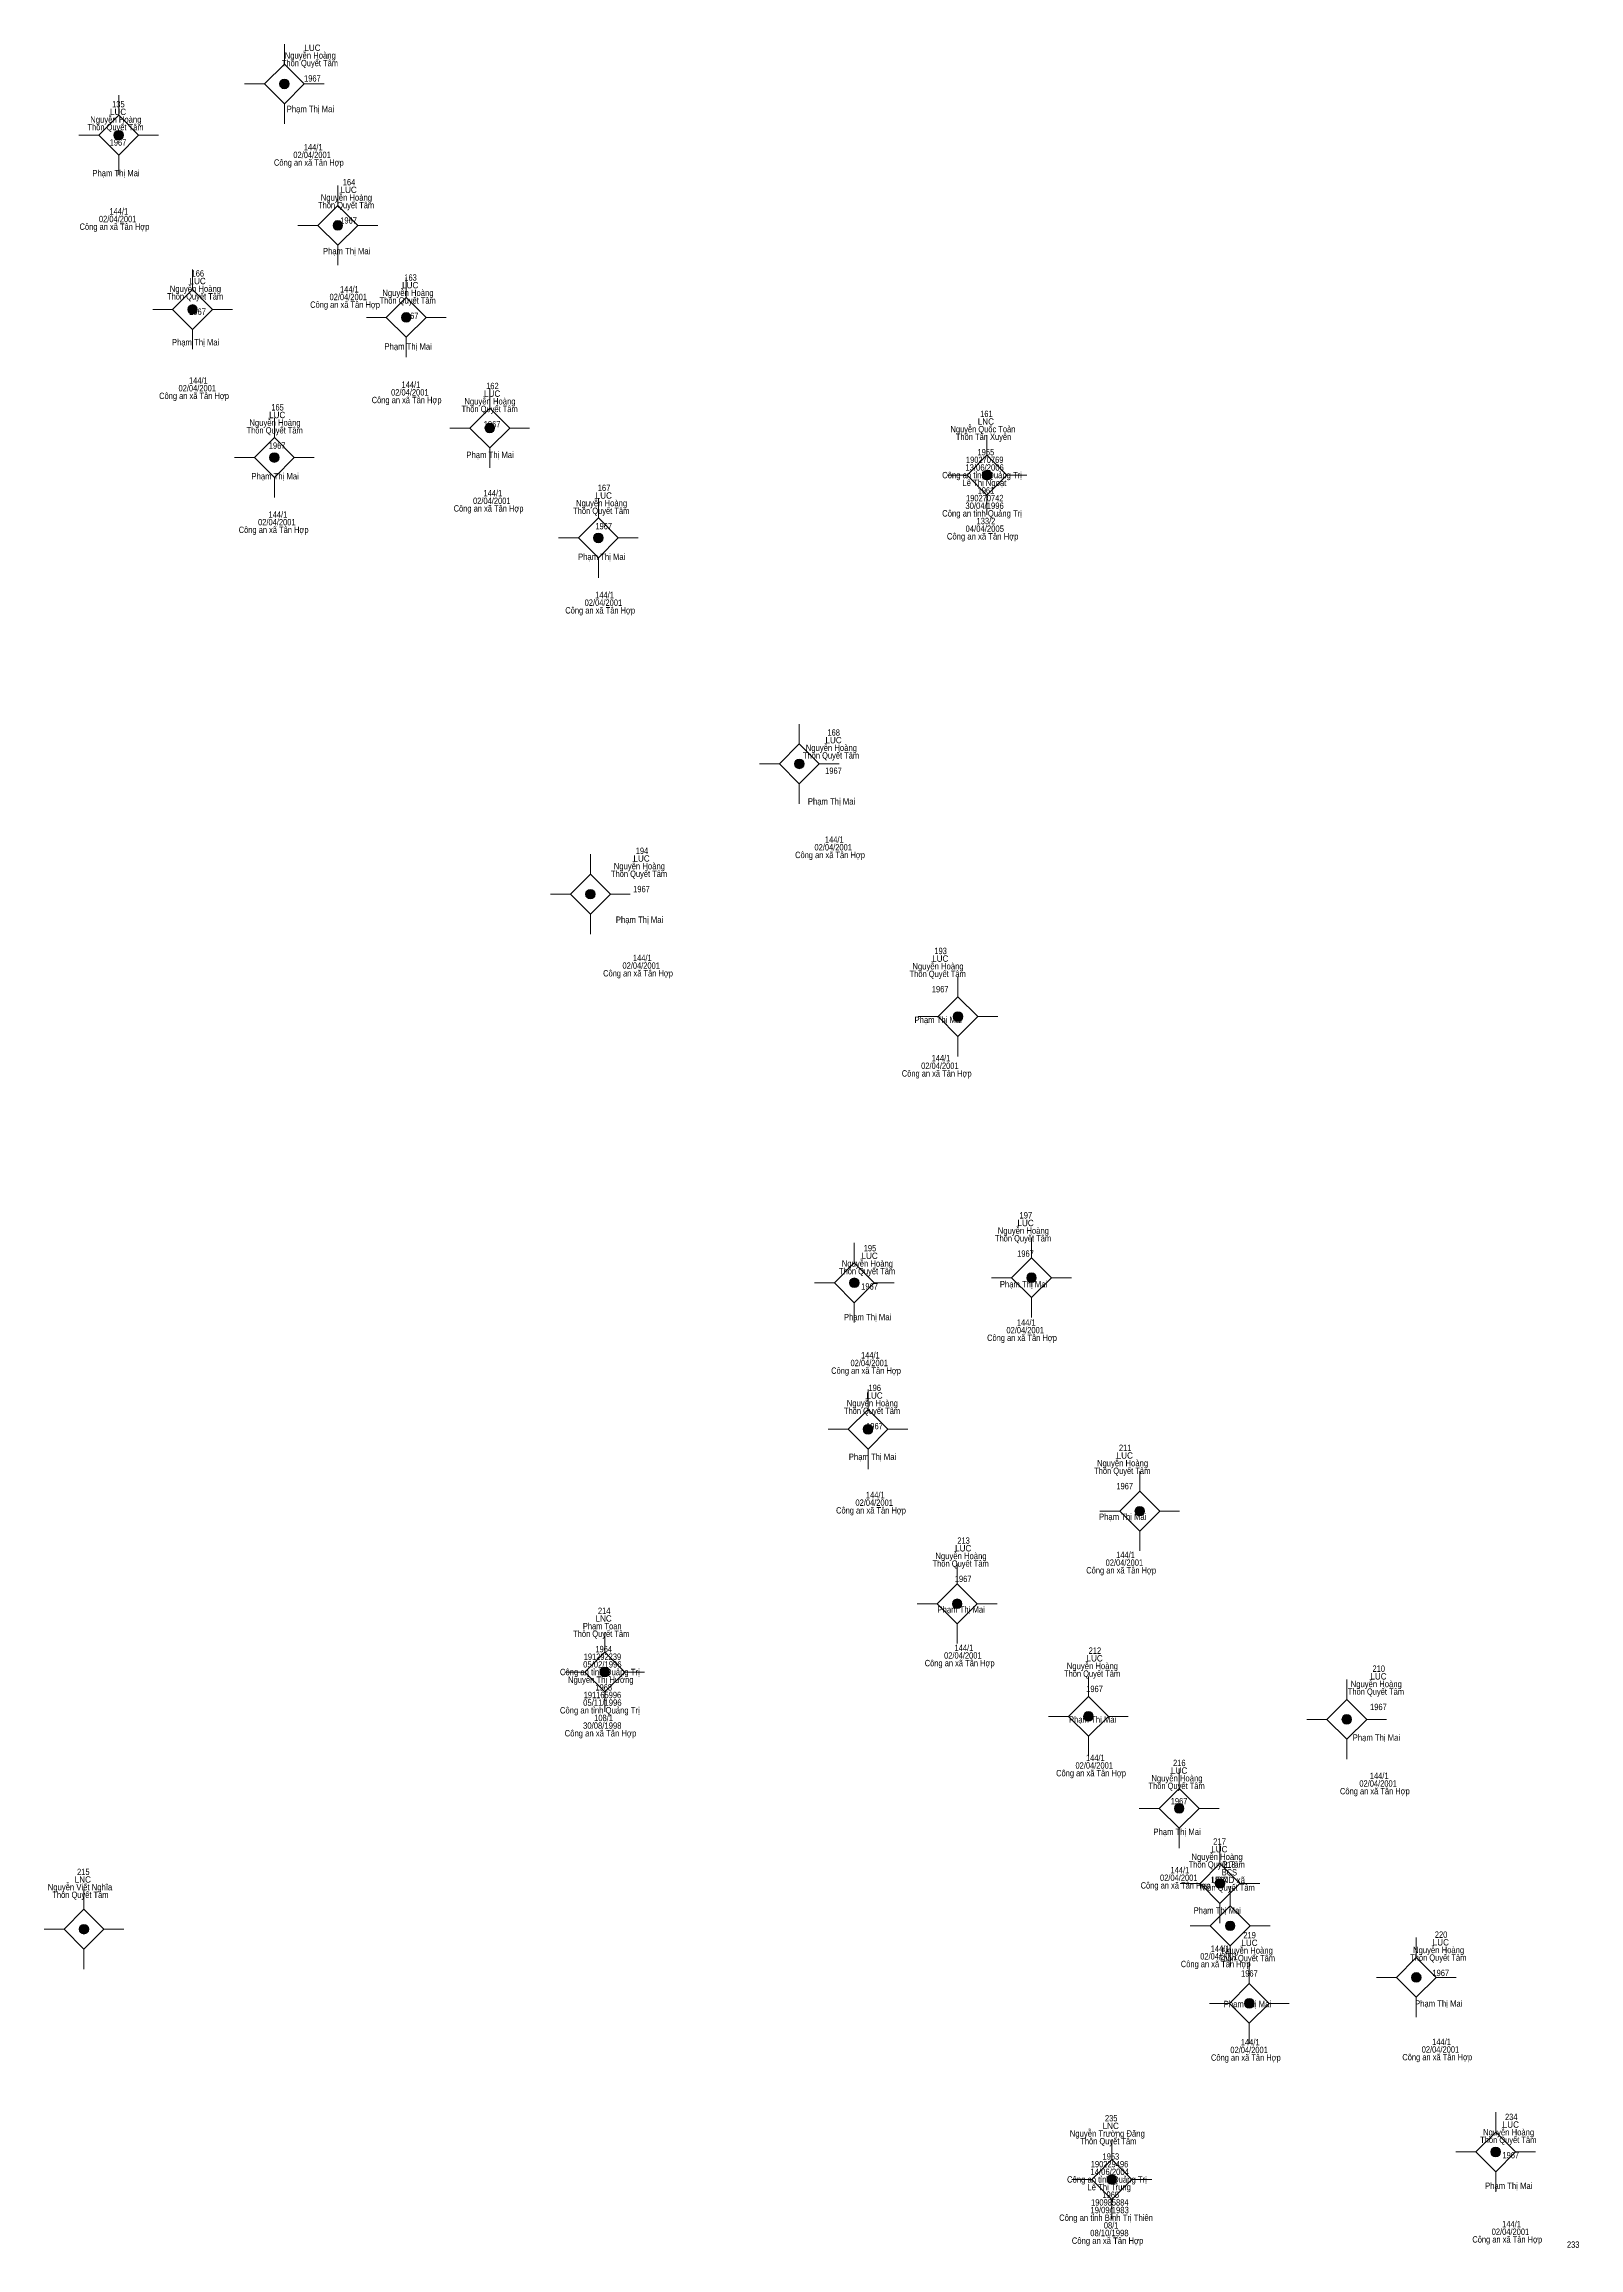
# Model space of a CAD drawing. Header units: metres. Extents: x 550999 to 552168, y 1840994 to 1841978.
# Drawn here: x 550998.9 to 551095.2, y 1841263.6 to 1841401.8 of the extents above; entities that cross this region are included whole.
import ezdxf
from ezdxf.enums import TextEntityAlignment as Align

# ---------------------------------------------------------------- set-up
doc = ezdxf.new("R2010")
doc.units = ezdxf.units.M
doc.header["$LTSCALE"] = 0.16
doc.layers.add('11', color=7, linetype='Continuous', lineweight=13)
doc.layers.add('15', color=7, linetype='Continuous')

msp = doc.modelspace()

# ---------------------------------------------------------------- hatches: boundary and pattern name
at = {"layer": '11'}
for points in [[(551014.2895, 1841399.33, 1), (551013.6895, 1841399.33, 1)], [(551003.8995, 1841396.12, 1), (551003.2995, 1841396.12, 1)], [(551017.6395, 1841390.46, 1), (551017.0395, 1841390.46, 1)], [(551008.5295, 1841385.19, 1), (551007.9295, 1841385.19, 1)], [(551021.9295, 1841384.69, 1), (551021.3295, 1841384.69, 1)], [(551027.1695, 1841377.75, 1), (551026.5695, 1841377.75, 1)], [(551013.6595, 1841375.9, 1), (551013.0595, 1841375.9, 1)], [(551058.3495, 1841374.8, 1), (551057.7495, 1841374.8, 1)], [(551033.9795, 1841370.86, 1), (551033.3795, 1841370.86, 1)], [(551046.5795, 1841356.69, 1), (551045.9795, 1841356.69, 1)], [(551033.4795, 1841348.52, 1), (551032.8795, 1841348.52, 1)], [(551056.5295, 1841340.84, 1), (551055.9295, 1841340.84, 1)], [(551050.0295, 1841324.15, 1), (551049.4295, 1841324.15, 1)], [(551061.1395, 1841324.47, 1), (551060.5395, 1841324.47, 1)], [(551050.8895, 1841314.96, 1), (551050.2895, 1841314.96, 1)], [(551067.9295, 1841309.83, 1), (551067.3295, 1841309.83, 1)], [(551056.4795, 1841304.02, 1), (551055.8795, 1841304.02, 1)], [(551034.3795, 1841299.74, 1), (551033.7795, 1841299.74, 1)], [(551064.7095, 1841296.96, 1), (551064.1095, 1841296.96, 1)], [(551080.9095, 1841296.77, 1), (551080.3095, 1841296.77, 1)], [(551070.3995, 1841291.19, 1), (551069.7995, 1841291.19, 1)], [(551072.9595, 1841286.48, 1), (551072.3595, 1841286.48, 1)], [(551001.7195, 1841283.61, 1), (551001.1195, 1841283.61, 1)], [(551073.5995, 1841283.82, 1), (551072.9995, 1841283.82, 1)], [(551085.2695, 1841280.59, 1), (551084.6695, 1841280.59, 1)], [(551074.7995, 1841278.96, 1), (551074.1995, 1841278.96, 1)], [(551090.2495, 1841269.64, 1), (551089.6495, 1841269.64, 1)], [(551066.1795, 1841267.92, 1), (551065.5795, 1841267.92, 1)]]:
    msp.add_hatch(color=256, dxfattribs=at).paths.add_polyline_path(points)

# ---------------------------------------------------------------- linework, layer by layer
for p, q in [((551013.99, 1841401.83), (551013.99, 1841400.58)), ((551003.6, 1841398.62), (551003.6, 1841397.37)), ((551012.74, 1841399.33), (551011.49, 1841399.33)), ((551016.49, 1841399.33), (551015.24, 1841399.33)), ((551013.99, 1841398.08), (551013.99, 1841396.83)), ((551002.35, 1841396.12), (551001.1, 1841396.12)), ((551006.1, 1841396.12), (551004.85, 1841396.12)), ((551003.6, 1841394.87), (551003.6, 1841393.62)), ((551017.34, 1841392.96), (551017.34, 1841391.71)), ((551016.09, 1841390.46), (551014.84, 1841390.46)), ((551019.84, 1841390.46), (551018.59, 1841390.46)), ((551017.34, 1841389.21), (551017.34, 1841387.96)), ((551008.23, 1841387.69), (551008.23, 1841386.44)), ((551021.63, 1841387.19), (551021.63, 1841385.94)), ((551006.98, 1841385.19), (551005.73, 1841385.19)), ((551010.73, 1841385.19), (551009.48, 1841385.19)), ((551008.23, 1841383.94), (551008.23, 1841382.69)), ((551020.38, 1841384.69), (551019.13, 1841384.69)), ((551021.63, 1841383.44), (551021.63, 1841382.19)), ((551024.13, 1841384.69), (551022.88, 1841384.69)), ((551026.87, 1841380.25), (551026.87, 1841379)), ((551013.36, 1841378.4), (551013.36, 1841377.15)), ((551025.62, 1841377.75), (551024.37, 1841377.75)), ((551026.87, 1841376.5), (551026.87, 1841375.25)), ((551029.37, 1841377.75), (551028.12, 1841377.75)), ((551058.05, 1841377.3), (551058.05, 1841376.05)), ((551012.11, 1841375.9), (551010.86, 1841375.9)), ((551015.86, 1841375.9), (551014.61, 1841375.9)), ((551013.36, 1841374.65), (551013.36, 1841373.4)), ((551056.8, 1841374.8), (551055.55, 1841374.8)), ((551060.55, 1841374.8), (551059.3, 1841374.8)), ((551033.68, 1841373.36), (551033.68, 1841372.11)), ((551058.05, 1841373.55), (551058.05, 1841372.3)), ((551032.43, 1841370.86), (551031.18, 1841370.86)), ((551033.68, 1841369.61), (551033.68, 1841368.36)), ((551036.18, 1841370.86), (551034.93, 1841370.86)), ((551046.28, 1841359.19), (551046.28, 1841357.94)), ((551045.03, 1841356.69), (551043.78, 1841356.69)), ((551048.78, 1841356.69), (551047.53, 1841356.69)), ((551046.28, 1841355.44), (551046.28, 1841354.19)), ((551033.18, 1841351.02), (551033.18, 1841349.77)), ((551031.93, 1841348.52), (551030.68, 1841348.52)), ((551035.68, 1841348.52), (551034.43, 1841348.52)), ((551033.18, 1841347.27), (551033.18, 1841346.02)), ((551056.23, 1841343.34), (551056.23, 1841342.09)), ((551054.98, 1841340.84), (551053.73, 1841340.84)), ((551058.73, 1841340.84), (551057.48, 1841340.84)), ((551056.23, 1841339.59), (551056.23, 1841338.34)), ((551060.84, 1841326.97), (551060.84, 1841325.72)), ((551049.73, 1841326.65), (551049.73, 1841325.4)), ((551048.48, 1841324.15), (551047.23, 1841324.15)), ((551052.23, 1841324.15), (551050.98, 1841324.15)), ((551059.59, 1841324.47), (551058.34, 1841324.47)), ((551063.34, 1841324.47), (551062.09, 1841324.47)), ((551049.73, 1841322.9), (551049.73, 1841321.65)), ((551060.84, 1841323.22), (551060.84, 1841321.97)), ((551050.59, 1841317.46), (551050.59, 1841316.21)), ((551049.34, 1841314.96), (551048.09, 1841314.96)), ((551053.09, 1841314.96), (551051.84, 1841314.96)), ((551050.59, 1841313.71), (551050.59, 1841312.46)), ((551067.63, 1841312.33), (551067.63, 1841311.08)), ((551066.38, 1841309.83), (551065.13, 1841309.83)), ((551070.13, 1841309.83), (551068.88, 1841309.83)), ((551067.63, 1841308.58), (551067.63, 1841307.33)), ((551056.18, 1841306.52), (551056.18, 1841305.27)), ((551054.93, 1841304.02), (551053.68, 1841304.02)), ((551058.68, 1841304.02), (551057.43, 1841304.02)), ((551034.08, 1841302.24), (551034.08, 1841300.99)), ((551056.18, 1841302.77), (551056.18, 1841301.52)), ((551032.83, 1841299.74), (551031.58, 1841299.74)), ((551036.58, 1841299.74), (551035.33, 1841299.74)), ((551064.41, 1841299.46), (551064.41, 1841298.21)), ((551080.61, 1841299.27), (551080.61, 1841298.02)), ((551034.08, 1841298.49), (551034.08, 1841297.24)), ((551063.16, 1841296.96), (551061.91, 1841296.96)), ((551066.91, 1841296.96), (551065.66, 1841296.96)), ((551079.36, 1841296.77), (551078.11, 1841296.77)), ((551083.11, 1841296.77), (551081.86, 1841296.77)), ((551064.41, 1841295.71), (551064.41, 1841294.46)), ((551080.61, 1841295.52), (551080.61, 1841294.27)), ((551070.1, 1841293.69), (551070.1, 1841292.44)), ((551068.85, 1841291.19), (551067.6, 1841291.19)), ((551072.6, 1841291.19), (551071.35, 1841291.19)), ((551070.1, 1841289.94), (551070.1, 1841288.69)), ((551072.66, 1841288.98), (551072.66, 1841287.73)), ((551001.42, 1841286.11), (551001.42, 1841284.86)), ((551071.41, 1841286.48), (551070.16, 1841286.48)), ((551072.66, 1841285.23), (551072.66, 1841283.98)), ((551073.3, 1841286.32), (551073.3, 1841285.07)), ((551075.16, 1841286.48), (551073.91, 1841286.48)), ((551000.17, 1841283.61), (550998.92, 1841283.61)), ((551003.92, 1841283.61), (551002.67, 1841283.61)), ((551072.05, 1841283.82), (551070.8, 1841283.82)), ((551073.3, 1841282.57), (551073.3, 1841281.32)), ((551075.8, 1841283.82), (551074.55, 1841283.82)), ((551084.97, 1841283.09), (551084.97, 1841281.84)), ((551001.42, 1841282.36), (551001.42, 1841281.11)), ((551074.5, 1841281.46), (551074.5, 1841280.21)), ((551083.72, 1841280.59), (551082.47, 1841280.59)), ((551087.47, 1841280.59), (551086.22, 1841280.59)), ((551073.25, 1841278.96), (551072, 1841278.96)), ((551077, 1841278.96), (551075.75, 1841278.96)), ((551084.97, 1841279.34), (551084.97, 1841278.09)), ((551074.5, 1841277.71), (551074.5, 1841276.46)), ((551089.95, 1841272.14), (551089.95, 1841270.89)), ((551065.88, 1841270.42), (551065.88, 1841269.17)), ((551088.7, 1841269.64), (551087.45, 1841269.64)), ((551092.45, 1841269.64), (551091.2, 1841269.64)), ((551064.63, 1841267.92), (551063.38, 1841267.92)), ((551068.38, 1841267.92), (551067.13, 1841267.92)), ((551089.95, 1841268.39), (551089.95, 1841267.14)), ((551065.88, 1841266.67), (551065.88, 1841265.42))]:
    msp.add_line(p, q, dxfattribs=at)
for points in [[(551013.99, 1841400.58), (551012.74, 1841399.33), (551013.99, 1841398.08), (551015.24, 1841399.33)], [(551003.6, 1841397.37), (551002.35, 1841396.12), (551003.6, 1841394.87), (551004.85, 1841396.12)], [(551017.34, 1841391.71), (551016.09, 1841390.46), (551017.34, 1841389.21), (551018.59, 1841390.46)], [(551008.23, 1841386.44), (551006.98, 1841385.19), (551008.23, 1841383.94), (551009.48, 1841385.19)], [(551021.63, 1841385.94), (551020.38, 1841384.69), (551021.63, 1841383.44), (551022.88, 1841384.69)], [(551026.87, 1841379), (551025.62, 1841377.75), (551026.87, 1841376.5), (551028.12, 1841377.75)], [(551013.36, 1841377.15), (551012.11, 1841375.9), (551013.36, 1841374.65), (551014.61, 1841375.9)], [(551058.05, 1841376.05), (551056.8, 1841374.8), (551058.05, 1841373.55), (551059.3, 1841374.8)], [(551033.68, 1841372.11), (551032.43, 1841370.86), (551033.68, 1841369.61), (551034.93, 1841370.86)], [(551046.28, 1841357.94), (551045.03, 1841356.69), (551046.28, 1841355.44), (551047.53, 1841356.69)], [(551033.18, 1841349.77), (551031.93, 1841348.52), (551033.18, 1841347.27), (551034.43, 1841348.52)], [(551056.23, 1841342.09), (551054.98, 1841340.84), (551056.23, 1841339.59), (551057.48, 1841340.84)], [(551049.73, 1841325.4), (551048.48, 1841324.15), (551049.73, 1841322.9), (551050.98, 1841324.15)], [(551060.84, 1841325.72), (551059.59, 1841324.47), (551060.84, 1841323.22), (551062.09, 1841324.47)], [(551050.59, 1841316.21), (551049.34, 1841314.96), (551050.59, 1841313.71), (551051.84, 1841314.96)], [(551067.63, 1841311.08), (551066.38, 1841309.83), (551067.63, 1841308.58), (551068.88, 1841309.83)], [(551056.18, 1841305.27), (551054.93, 1841304.02), (551056.18, 1841302.77), (551057.43, 1841304.02)], [(551034.08, 1841300.99), (551032.83, 1841299.74), (551034.08, 1841298.49), (551035.33, 1841299.74)], [(551064.41, 1841298.21), (551063.16, 1841296.96), (551064.41, 1841295.71), (551065.66, 1841296.96)], [(551080.61, 1841298.02), (551079.36, 1841296.77), (551080.61, 1841295.52), (551081.86, 1841296.77)], [(551070.1, 1841292.44), (551068.85, 1841291.19), (551070.1, 1841289.94), (551071.35, 1841291.19)], [(551072.66, 1841287.73), (551071.41, 1841286.48), (551072.66, 1841285.23), (551073.91, 1841286.48)], [(551001.42, 1841284.86), (551000.17, 1841283.61), (551001.42, 1841282.36), (551002.67, 1841283.61)], [(551073.3, 1841285.07), (551072.05, 1841283.82), (551073.3, 1841282.57), (551074.55, 1841283.82)], [(551084.97, 1841281.84), (551083.72, 1841280.59), (551084.97, 1841279.34), (551086.22, 1841280.59)], [(551074.5, 1841280.21), (551073.25, 1841278.96), (551074.5, 1841277.71), (551075.75, 1841278.96)], [(551089.95, 1841270.89), (551088.7, 1841269.64), (551089.95, 1841268.39), (551091.2, 1841269.64)], [(551065.88, 1841269.17), (551064.63, 1841267.92), (551065.88, 1841266.67), (551067.13, 1841267.92)]]:
    msp.add_lwpolyline(points, close=True, dxfattribs=at)
for centre in [(551013.9895, 1841399.33), (551003.5995, 1841396.12), (551017.3395, 1841390.46), (551008.2295, 1841385.19), (551021.6295, 1841384.69), (551026.8695, 1841377.75), (551013.3595, 1841375.9), (551058.0495, 1841374.8), (551033.6795, 1841370.86), (551046.2795, 1841356.69), (551033.1795, 1841348.52), (551056.2295, 1841340.84), (551049.7295, 1841324.15), (551060.8395, 1841324.47), (551050.5895, 1841314.96), (551067.6295, 1841309.83), (551056.1795, 1841304.02), (551034.0795, 1841299.74), (551064.4095, 1841296.96), (551080.6095, 1841296.77), (551070.0995, 1841291.19), (551072.6595, 1841286.48), (551001.4195, 1841283.61), (551073.2995, 1841283.82), (551084.9695, 1841280.59), (551074.4995, 1841278.96), (551089.9495, 1841269.64), (551065.8795, 1841267.92)]:
    msp.add_circle(centre, 0.3, dxfattribs=at)

# ---------------------------------------------------------------- texts
at = {"layer": '15'}
for s, width, p in [('Nguyễn Hoàng', 0.9, (551015.61, 1841400.92)), ('LUC', 0.95, (551015.75, 1841401.4)), ('Thôn Quyết Tâm', 0.85, (551015.59, 1841400.44)), ('1967', 0.85, (551015.745, 1841399.48)), ('Nguyễn Hoàng', 0.9, (551003.42, 1841396.9)), ('LUC', 0.95, (551003.56, 1841397.38)), ('135', 0.85, (551003.58, 1841397.86)), ('Phạm Thị Mai', 0.9, (551015.62, 1841397.56)), ('Thôn Quyết Tâm', 0.85, (551003.4, 1841396.42)), ('1967', 0.85, (551003.555, 1841395.46)), (' Công an xã Tân Hợp ', 0.85, (551015.525, 1841394.2)), (' 02/04/2001', 0.85, (551015.66, 1841394.68)), (' 144/1', 0.85, (551015.73, 1841395.16)), ('Phạm Thị Mai', 0.9, (551003.43, 1841393.54)), ('164', 0.85, (551018.045, 1841392.97)), ('Thôn Quyết Tâm', 0.85, (551017.86, 1841391.53)), ('Nguyễn Hoàng', 0.9, (551017.88, 1841392.01)), ('LUC', 0.95, (551018.02, 1841392.49)), (' Công an xã Tân Hợp ', 0.85, (551003.335, 1841390.18)), (' 02/04/2001', 0.85, (551003.47, 1841390.66)), (' 144/1', 0.85, (551003.54, 1841391.14)), ('1967', 0.85, (551018.015, 1841390.57)), ('Phạm Thị Mai', 0.9, (551017.89, 1841388.65)), ('166', 0.85, (551008.56, 1841387.25)), ('Thôn Quyết Tâm', 0.85, (551008.39, 1841385.81)), ('Nguyễn Hoàng', 0.9, (551008.41, 1841386.29)), ('LUC', 0.95, (551008.55, 1841386.77)), (' 02/04/2001', 0.85, (551017.93, 1841385.77)), (' 144/1', 0.85, (551018, 1841386.25)), ('Nguyễn Hoàng', 0.9, (551021.74, 1841386.03)), ('LUC', 0.95, (551021.88, 1841386.51)), ('163', 0.85, (551021.9, 1841386.99)), ('1967', 0.85, (551008.545, 1841384.85)), (' Công an xã Tân Hợp ', 0.85, (551017.795, 1841385.29)), ('Thôn Quyết Tâm', 0.85, (551021.72, 1841385.55)), ('1967', 0.85, (551021.875, 1841384.59)), ('Phạm Thị Mai', 0.9, (551008.42, 1841382.93)), ('Phạm Thị Mai', 0.9, (551021.75, 1841382.67)), (' 144/1', 0.85, (551008.53, 1841380.53)), (' 144/1', 0.85, (551021.86, 1841380.27)), ('162', 0.85, (551027.035, 1841380.19)), (' Công an xã Tân Hợp ', 0.85, (551008.325, 1841379.57)), (' 02/04/2001', 0.85, (551008.46, 1841380.05)), ('165', 0.85, (551013.56, 1841378.85)), (' Công an xã Tân Hợp ', 0.85, (551021.655, 1841379.31)), (' 02/04/2001', 0.85, (551021.79, 1841379.79)), ('Nguyễn Hoàng', 0.9, (551026.88, 1841379.23)), ('LUC', 0.95, (551027.02, 1841379.71)), ('Thôn Quyết Tâm', 0.85, (551013.38, 1841377.41)), ('Nguyễn Hoàng', 0.9, (551013.4, 1841377.89)), ('LUC', 0.95, (551013.54, 1841378.37)), ('Thôn Quyết Tâm', 0.85, (551026.86, 1841378.75)), ('1967', 0.85, (551027.015, 1841377.79)), ('Nguyễn Quốc Toản', 0.85, (551057.795, 1841377.48)), ('LNC', 0.95, (551057.98, 1841377.96)), ('161', 0.8, (551058.015, 1841378.44)), ('1967', 0.85, (551013.535, 1841376.45)), ('Thôn Tân Xuyên', 0.85, (551057.835, 1841377)), ('1955', 0.85, (551057.98, 1841376.04)), ('Phạm Thị Mai', 0.9, (551026.89, 1841375.87)), ('13/06/2006', 0.9, (551057.9, 1841375.08)), ('190270769', 0.85, (551057.905, 1841375.56)), ('Phạm Thị Mai', 0.9, (551013.41, 1841374.53)), (' 144/1', 0.85, (551027, 1841373.47)), ('LUC', 0.95, (551034.02, 1841373.32)), ('167', 0.9, (551034.035, 1841373.8)), ('Công an tỉnh Quảng Trị', 0.9, (551057.74, 1841374.6)), ('Lê Thị Ngoạt', 0.9, (551057.885, 1841374.12)), ('1961', 0.8, (551057.985, 1841373.64)), (' 144/1', 0.85, (551013.52, 1841372.13)), (' Công an xã Tân Hợp ', 0.85, (551026.795, 1841372.51)), (' 02/04/2001', 0.85, (551026.93, 1841372.99)), ('Thôn Quyết Tâm', 0.85, (551033.86, 1841372.36)), ('Nguyễn Hoàng', 0.9, (551033.88, 1841372.84)), ('Công an tỉnh Quảng Trị', 0.9, (551057.74, 1841372.2)), ('30/04/1996', 0.9, (551057.9, 1841372.68)), ('190270742', 0.85, (551057.91, 1841373.16)), (' Công an xã Tân Hợp ', 0.85, (551013.315, 1841371.17)), (' 02/04/2001', 0.85, (551013.45, 1841371.65)), ('1967', 0.85, (551034.015, 1841371.4)), ('Công an xã Tân Hợp', 0.9, (551057.78, 1841370.76)), ('04/04/2005', 0.9, (551057.91, 1841371.24)), ('133/2', 0.85, (551057.985, 1841371.72)), ('Phạm Thị Mai', 0.9, (551033.89, 1841369.48)), (' 02/04/2001', 0.85, (551033.93, 1841366.6)), (' 144/1', 0.85, (551034, 1841367.08)), (' Công an xã Tân Hợp ', 0.85, (551033.795, 1841366.12)), ('168', 0.85, (551048.435, 1841358.46)), ('Thôn Quyết Tâm', 0.85, (551048.27, 1841357.02)), ('Nguyễn Hoàng', 0.9, (551048.29, 1841357.5)), ('LUC', 0.95, (551048.43, 1841357.98)), ('1967', 0.85, (551048.425, 1841356.06)), ('Phạm Thị Mai', 0.9, (551048.3, 1841354.14)), (' 02/04/2001', 0.85, (551048.34, 1841351.26)), (' 144/1', 0.85, (551048.41, 1841351.74)), ('Nguyễn Hoàng', 0.9, (551036.25, 1841350.08)), ('LUC', 0.95, (551036.39, 1841350.56)), ('194', 0.85, (551036.415, 1841351.04)), (' Công an xã Tân Hợp ', 0.85, (551048.205, 1841350.78)), ('Thôn Quyết Tâm', 0.85, (551036.23, 1841349.6)), ('1967', 0.85, (551036.385, 1841348.64)), ('Phạm Thị Mai', 0.9, (551036.26, 1841346.72)), (' 144/1', 0.85, (551036.37, 1841344.32)), ('LUC', 0.95, (551055.12, 1841344.28)), ('193', 0.85, (551055.14, 1841344.76)), (' Công an xã Tân Hợp ', 0.85, (551036.165, 1841343.36)), (' 02/04/2001', 0.85, (551036.3, 1841343.84)), ('Thôn Quyết Tâm', 0.85, (551054.96, 1841343.32)), ('Nguyễn Hoàng', 0.9, (551054.98, 1841343.8)), ('1967', 0.85, (551055.115, 1841342.36)), ('Phạm Thị Mai', 0.9, (551054.99, 1841340.44)), (' 02/04/2001', 0.85, (551055.03, 1841337.56)), (' 144/1', 0.85, (551055.1, 1841338.04)), (' Công an xã Tân Hợp ', 0.85, (551054.895, 1841337.08)), ('LUC', 0.95, (551060.47, 1841327.7)), ('197', 0.9, (551060.485, 1841328.18)), ('Thôn Quyết Tâm', 0.85, (551060.31, 1841326.74)), ('Nguyễn Hoàng', 0.9, (551060.33, 1841327.22)), ('Nguyễn Hoàng', 0.9, (551050.55, 1841325.16)), ('LUC', 0.95, (551050.69, 1841325.64)), ('195', 0.85, (551050.71, 1841326.12)), ('1967', 0.85, (551060.465, 1841325.78)), ('Thôn Quyết Tâm', 0.85, (551050.53, 1841324.68)), ('1967', 0.85, (551050.685, 1841323.72)), ('Phạm Thị Mai', 0.9, (551060.34, 1841323.86)), ('Phạm Thị Mai', 0.9, (551050.56, 1841321.8)), (' 02/04/2001', 0.85, (551060.38, 1841320.98)), (' 144/1', 0.85, (551060.45, 1841321.46)), (' 144/1', 0.85, (551050.67, 1841319.4)), (' Công an xã Tân Hợp ', 0.85, (551060.245, 1841320.5)), (' Công an xã Tân Hợp ', 0.85, (551050.465, 1841318.44)), (' 02/04/2001', 0.85, (551050.6, 1841318.92)), ('LUC', 0.95, (551051, 1841316.88)), ('196', 0.85, (551051.01, 1841317.36)), ('Thôn Quyết Tâm', 0.85, (551050.84, 1841315.92)), ('Nguyễn Hoàng', 0.9, (551050.86, 1841316.4)), ('1967', 0.85, (551050.995, 1841314.96)), ('Phạm Thị Mai', 0.9, (551050.87, 1841313.04)), ('Nguyễn Hoàng', 0.9, (551066.55, 1841312.64)), ('LUC', 0.95, (551066.69, 1841313.12)), ('211', 0.8, (551066.715, 1841313.6)), ('Thôn Quyết Tâm', 0.85, (551066.53, 1841312.16)), ('1967', 0.85, (551066.685, 1841311.2)), (' Công an xã Tân Hợp ', 0.85, (551050.775, 1841309.68)), (' 02/04/2001', 0.85, (551050.91, 1841310.16)), (' 144/1', 0.85, (551050.98, 1841310.64)), ('Phạm Thị Mai', 0.9, (551066.56, 1841309.28)), ('LUC', 0.95, (551056.56, 1841307.3)), ('213', 0.85, (551056.58, 1841307.78)), ('Thôn Quyết Tâm', 0.85, (551056.4, 1841306.34)), ('Nguyễn Hoàng', 0.9, (551056.42, 1841306.82)), (' Công an xã Tân Hợp ', 0.85, (551066.465, 1841305.92)), (' 02/04/2001', 0.85, (551066.6, 1841306.4)), (' 144/1', 0.85, (551066.67, 1841306.88)), ('1967', 0.85, (551056.555, 1841305.38)), ('LNC', 0.95, (551034.01, 1841302.9)), ('214', 0.85, (551034.045, 1841303.38)), ('Phạm Thị Mai', 0.9, (551056.43, 1841303.46)), ('Thôn Quyết Tâm', 0.85, (551033.86, 1841301.94)), ('Phạm Toan', 0.85, (551033.92, 1841302.42)), ('05/02/1996', 0.9, (551033.93, 1841300.02)), ('191292239', 0.85, (551033.935, 1841300.5)), ('1964', 0.85, (551034.015, 1841300.98)), (' Công an xã Tân Hợp ', 0.85, (551056.335, 1841300.1)), (' 02/04/2001', 0.85, (551056.47, 1841300.58)), (' 144/1', 0.85, (551056.54, 1841301.06)), ('LUC', 0.95, (551064.8, 1841300.4)), ('212', 0.85, (551064.815, 1841300.88)), ('Công an tỉnh Quảng Trị', 0.9, (551033.77, 1841299.54)), ('Nguyễn Thị Hường', 0.9, (551033.83, 1841299.06)), ('Thôn Quyết Tâm', 0.85, (551064.64, 1841299.44)), ('Nguyễn Hoàng', 0.9, (551064.66, 1841299.92)), ('Nguyễn Hoàng', 0.9, (551082.46, 1841298.79)), ('LUC', 0.95, (551082.6, 1841299.27)), ('210', 0.85, (551082.615, 1841299.75)), ('05/11/1996', 0.9, (551033.93, 1841297.62)), ('191165996', 0.85, (551033.935, 1841298.1)), ('1968', 0.85, (551034.015, 1841298.58)), ('1967', 0.85, (551064.795, 1841298.48)), ('Thôn Quyết Tâm', 0.85, (551082.44, 1841298.31)), ('1967', 0.85, (551082.595, 1841297.35)), ('Công an tỉnh Quảng Trị', 0.9, (551033.77, 1841297.14)), ('30/08/1998', 0.9, (551033.925, 1841296.18)), ('108/1', 0.85, (551034.005, 1841296.66)), ('Phạm Thị Mai', 0.9, (551064.67, 1841296.56)), ('Công an xã Tân Hợp', 0.9, (551033.81, 1841295.7)), ('Phạm Thị Mai', 0.9, (551082.47, 1841295.43)), (' Công an xã Tân Hợp ', 0.85, (551064.575, 1841293.2)), (' 02/04/2001', 0.85, (551064.71, 1841293.68)), (' 144/1', 0.85, (551064.78, 1841294.16)), ('LUC', 0.95, (551070.1, 1841293.36)), ('216', 0.85, (551070.11, 1841293.84)), ('Thôn Quyết Tâm', 0.85, (551069.94, 1841292.4)), ('Nguyễn Hoàng', 0.9, (551069.96, 1841292.88)), (' Công an xã Tân Hợp ', 0.85, (551082.375, 1841292.07)), (' 02/04/2001', 0.85, (551082.51, 1841292.55)), (' 144/1', 0.85, (551082.58, 1841293.03)), ('1967', 0.85, (551070.095, 1841291.44)), ('Phạm Thị Mai', 0.9, (551069.97, 1841289.52)), ('Nguyễn Hoàng', 0.9, (551072.48, 1841287.95)), ('LUC', 0.95, (551072.62, 1841288.43)), ('217', 0.9, (551072.635, 1841288.91)), ('LNC', 0.95, (551001.35, 1841286.53)), ('215', 0.85, (551001.38, 1841287.01)), (' 02/04/2001', 0.85, (551070.01, 1841286.64)), (' 144/1', 0.85, (551070.08, 1841287.12)), ('Thôn Quyết Tâm', 0.85, (551072.46, 1841287.47)), ('1967', 0.85, (551072.615, 1841286.51)), ('UBND xã', 0.95, (551073.175, 1841286.5)), ('BCS', 0.8, (551073.25, 1841286.98)), ('218', 0.85, (551073.245, 1841287.46)), ('Nguyễn Viết Nghĩa', 0.9, (551001.17, 1841286.05)), ('Thôn Quyết Tâm', 0.85, (551001.2, 1841285.57)), (' Công an xã Tân Hợp ', 0.85, (551069.875, 1841286.16)), ('Thôn Quyết Tâm', 0.85, (551073.08, 1841286.02)), ('Phạm Thị Mai', 0.9, (551072.49, 1841284.59)), (' 144/1', 0.85, (551072.6, 1841282.19)), ('Nguyễn Hoàng', 0.9, (551074.37, 1841282.08)), ('LUC', 0.95, (551074.51, 1841282.56)), ('219', 0.85, (551074.52, 1841283.04)), ('Nguyễn Hoàng', 0.9, (551086.37, 1841282.11)), ('LUC', 0.95, (551086.51, 1841282.59)), ('220', 0.85, (551086.525, 1841283.07)), (' Công an xã Tân Hợp ', 0.85, (551072.395, 1841281.23)), (' 02/04/2001', 0.85, (551072.53, 1841281.71)), ('Thôn Quyết Tâm', 0.85, (551074.35, 1841281.6)), ('Thôn Quyết Tâm', 0.85, (551086.35, 1841281.63)), ('1967', 0.85, (551086.505, 1841280.67)), ('1967', 0.85, (551074.505, 1841280.64)), ('Phạm Thị Mai', 0.9, (551074.38, 1841278.72)), ('Phạm Thị Mai', 0.9, (551086.38, 1841278.75)), (' Công an xã Tân Hợp ', 0.85, (551074.285, 1841275.36)), (' 02/04/2001', 0.85, (551074.42, 1841275.84)), (' 144/1', 0.85, (551074.49, 1841276.32)), (' Công an xã Tân Hợp ', 0.85, (551086.285, 1841275.39)), (' 02/04/2001', 0.85, (551086.42, 1841275.87)), (' 144/1', 0.85, (551086.49, 1841276.35)), ('LNC', 0.95, (551065.81, 1841271.08)), ('235', 0.85, (551065.84, 1841271.56)), ('LUC', 0.95, (551090.9, 1841271.16)), ('234', 0.85, (551090.925, 1841271.64)), ('Nguyễn Trường Đăng', 0.9, (551065.595, 1841270.6)), ('Thôn Quyết Tâm', 0.85, (551065.66, 1841270.12)), ('Thôn Quyết Tâm', 0.85, (551090.74, 1841270.2)), ('Nguyễn Hoàng', 0.9, (551090.76, 1841270.68)), ('190229496', 0.85, (551065.735, 1841268.68)), ('1953', 0.85, (551065.82, 1841269.16)), ('1967', 0.85, (551090.895, 1841269.24)), ('Công an tỉnh Quảng Trị', 0.9, (551065.57, 1841267.72)), ('Lê Thị Trung', 0.9, (551065.71, 1841267.24)), ('14/06/2004', 0.9, (551065.745, 1841268.2)), ('Phạm Thị Mai', 0.9, (551090.77, 1841267.32)), ('19/09/1983', 0.9, (551065.74, 1841265.8)), ('190985884', 0.85, (551065.75, 1841266.28)), ('1965', 0.85, (551065.81, 1841266.76)), ('Công an tỉnh Bình Trị Thiên', 0.9, (551065.515, 1841265.32)), ('08/10/1998', 0.9, (551065.725, 1841264.36)), ('08/1', 0.85, (551065.835, 1841264.84)), (' 02/04/2001', 0.85, (551090.81, 1841264.44)), (' 144/1', 0.85, (551090.88, 1841264.92)), ('Công an xã Tân Hợp', 0.9, (551065.61, 1841263.88)), (' Công an xã Tân Hợp ', 0.85, (551090.675, 1841263.96)), ('233', 0.85, (551094.81, 1841263.63))]:
    msp.add_text(s, height=0.4, dxfattribs=dict(at, width=width)).set_placement(p, align=Align.CENTER)

doc.saveas('drawing.dxf')
